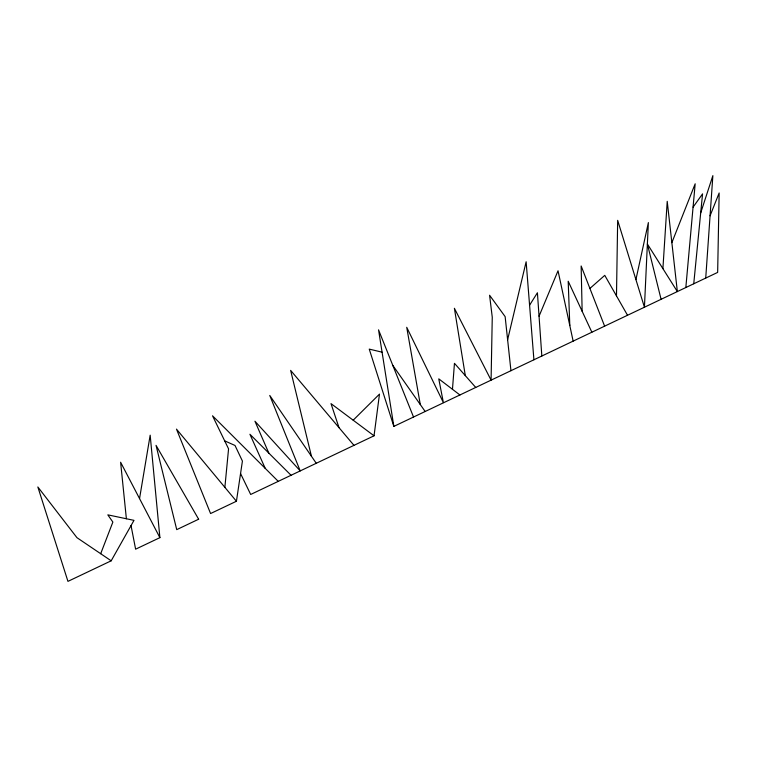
<?xml version="1.0" encoding="UTF-8"?>
<svg xmlns="http://www.w3.org/2000/svg" width="757" height="757" viewBox="0 0 757 757"><rect width="100%" height="100%" fill="white"/><g stroke="black" fill="none" stroke-linecap="round" stroke-linejoin="round"><path stroke-width="1.14" d="M616.482 295.892L617.665 220.353L644.434 307.228L648.371 222.596L635.918 279.579M662.905 268.64L667.22 201.334L677.354 291.577L647.377 244L661.088 299.308M705.723 278.084L712.867 175.633L700.698 212.887M452.468 389.287L454.455 363.322L475.737 387.452M685.833 287.537L695.172 183.8L671.856 242.656M224.867 487.338L228.567 448.863L212.528 415.801L278.254 481.357M693.743 283.78L702.562 193.868L693.071 207.153M240.556 473.56L250.69 494.463L374.043 435.805L379.484 394.113L353.188 420.201M236.43 501.248L176.476 429.115L210.578 513.539L236.43 501.248L242.42 461.06L235.011 445.466L224.678 440.858M139.543 498.589L150.17 435.171L159.888 537.65L135.617 549.185L131.037 525.595M507.625 339.723L526.134 261.761L533.912 359.783M100.69 553.717L112.869 522.065L107.806 514.845L133.989 520.352L111.184 560.805L67.95 581.367L37.85 486.978L76.949 537.669L111.184 560.805M710.066 215.802L719.15 192.978L717.655 272.406L393.839 426.39L369.246 349.109L382.077 352.175M539.05 316.218L558.032 270.788L573.144 341.133M529.578 305.194L537.413 292.779L541.832 356.017M589.911 288.445L604.767 275.359L627.525 315.272M374.043 435.805L331.008 403.623L338.994 427.639M459.915 394.974L438.757 378.841L443.384 402.61L406.717 327.298L420.296 404.55M291.057 475.273L249.924 434.263L265.253 468.413M353.964 445.353L290.631 370.381L311.43 456.225M392.798 365.376L425.169 411.496M316.265 463.284L269.757 395.447L300.217 470.911L254.939 421.214L268.82 453.112M159.888 537.65L120.609 462.224L126.381 518.753M591.87 332.228L568.195 281.244L569.794 325.51M413.53 417.031L378.538 329.844L393.839 426.39M604.616 326.163L581.149 265.981L582.142 311.297M465.309 375.623L454.389 308.288L491.085 380.156L492.258 317.23L489.58 295.239L505.137 316.625L510.947 370.703M198.637 519.217L176.731 529.635L156.037 445.353L198.637 519.217"/></g></svg>
